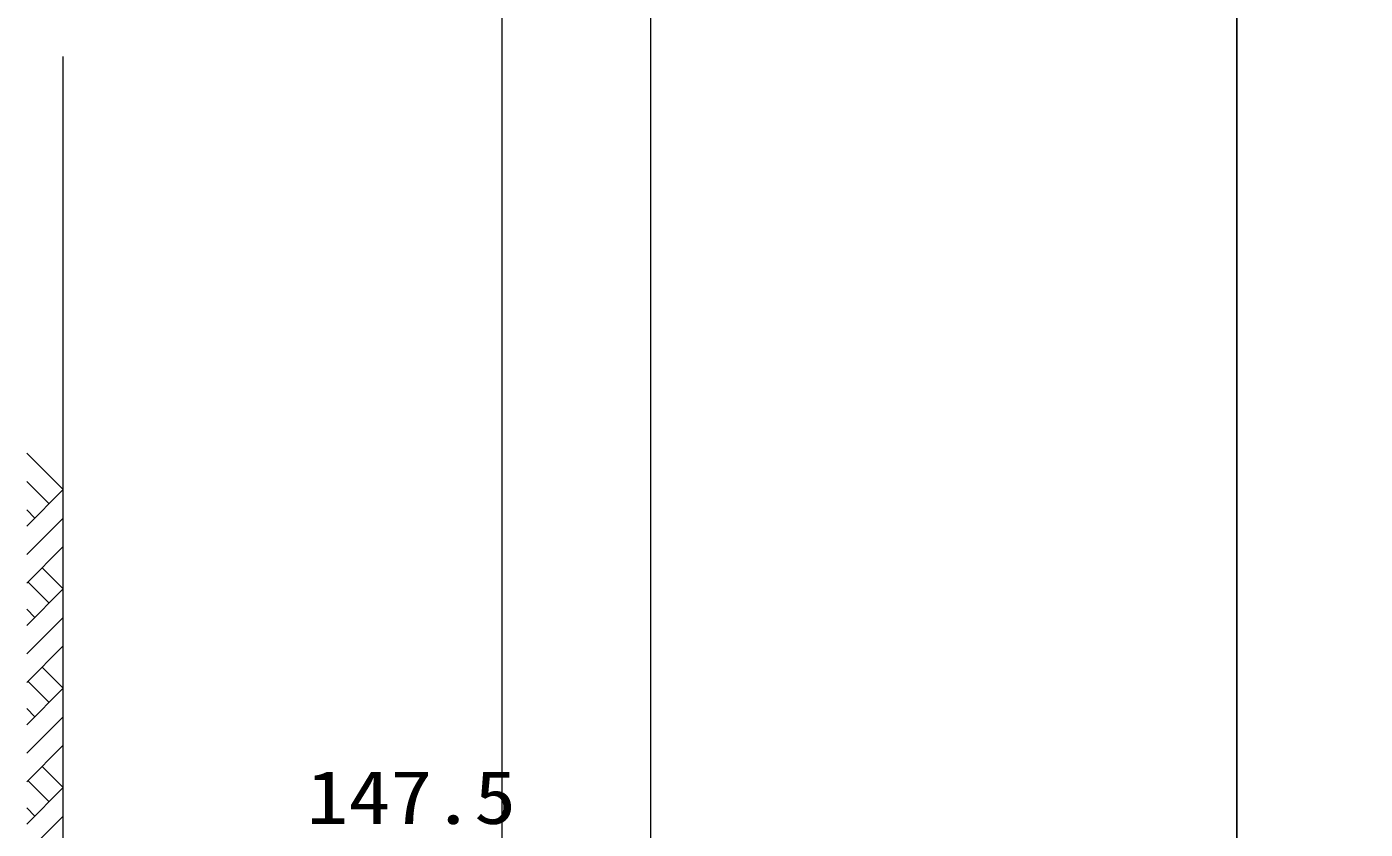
# Model space of a CAD drawing. Units: millimetres at full size; details may follow other scales. Extents: x -112800 to -79200, y 0 to 23760.
# Drawn here: x -92655 to -90824, y 16180 to 17278 of the extents above; entities that cross this region are included whole.
import ezdxf
from ezdxf.enums import TextEntityAlignment as Align

# ---------------------------------------------------------------- set-up
doc = ezdxf.new("R2010")
doc.units = ezdxf.units.MM
doc.header["$LTSCALE"] = 80.0044
for name, color, linetype, lineweight in [('0_2', 4, 'Continuous', 13), ('寸法', 6, 'Continuous', 13), ('ﾊｯﾁﾝｸﾞ', 4, 'Continuous', 9)]:
    doc.layers.add(name, color=color, linetype=linetype, lineweight=lineweight)
doc.styles.add('ＭＳ ゴシック', font='')
doc.styles.get('ＭＳ ゴシック').set_extended_font_data('MS Gothic')

msp = doc.modelspace()

# ---------------------------------------------------------------- linework, layer by layer
at = {"layer": '0_2', "color": 3}
for points in [[(-91000, 18010), (-92005, 18010), (-92005, 15554), (-91000, 15554)], [(-91000, 15554), (-89455, 15554), (-89455, 18010), (-91000, 18010)]]:
    msp.add_lwpolyline(points, close=True, dxfattribs=at)
msp.add_lwpolyline([(-91000, 17807), (-91677, 17782), (-91802, 17657), (-91802, 15907), (-91677, 15782), (-91000, 15757)], dxfattribs=at)
at = {"layer": '0_2'}
msp.add_lwpolyline([(-92152.5, 15234), (-92605, 15234), (-92605, 17237)], dxfattribs=at)
at = {"layer": 'ﾊｯﾁﾝｸﾞ'}
for p, q in [((-92655, 16694.65), (-92605, 16644.65)), ((-92655, 16655.76), (-92624.44, 16625.2)), ((-92605, 16644.65), (-92655, 16594.65)), ((-92655, 16616.87), (-92643.89, 16605.76)), ((-92605, 16605.76), (-92655, 16555.76)), ((-92605, 16566.87), (-92655, 16516.87)), ((-92634.05, 16537.82), (-92605, 16508.76)), ((-92653.5, 16518.37), (-92624.44, 16489.32)), ((-92605, 16508.76), (-92655, 16458.76)), ((-92655, 16480.98), (-92643.89, 16469.87)), ((-92605, 16469.87), (-92655, 16419.87)), ((-92605, 16430.98), (-92655, 16380.98)), ((-92634.05, 16401.93), (-92605, 16372.88)), ((-92605, 16372.88), (-92655, 16322.88)), ((-92653.5, 16382.49), (-92624.44, 16353.44)), ((-92655, 16345.1), (-92643.89, 16333.99)), ((-92605, 16333.99), (-92655, 16283.99)), ((-92605, 16295.1), (-92655, 16245.1)), ((-92634.05, 16266.05), (-92605, 16237)), ((-92653.5, 16246.61), (-92624.44, 16217.56)), ((-92605, 16237), (-92655, 16187)), ((-92655, 16209.22), (-92643.89, 16198.11)), ((-92605, 16198.11), (-92655, 16148.11))]:
    msp.add_line(p, q, dxfattribs=at)

# ---------------------------------------------------------------- texts
at = {"layer": '寸法', "style": 'ＭＳ ゴシック', "width": 1.15}
msp.add_text('147.5', height=73.31, dxfattribs=at).set_placement((-92129, 16224), align=Align.MIDDLE_CENTER)

doc.saveas('drawing.dxf')
